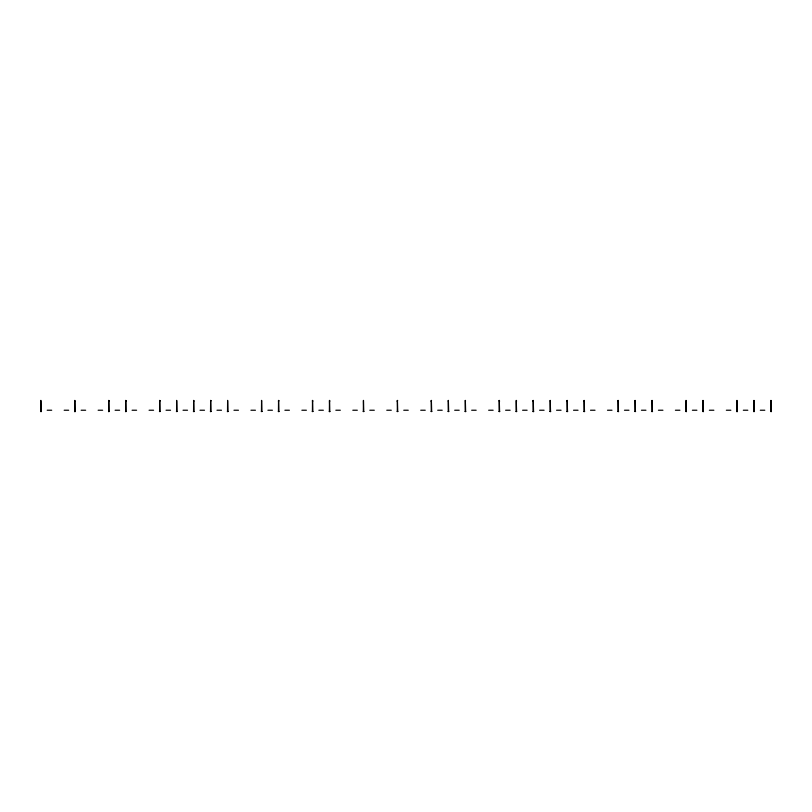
<?xml version="1.0" encoding="UTF-8"?>
<svg xmlns="http://www.w3.org/2000/svg" width="812" height="812" viewBox="0 0 812 812"><rect width="100%" height="100%" fill="white"/><g stroke="black" fill="none" stroke-linecap="round" stroke-linejoin="round"><path stroke-width="1.22" d="M40.752 411.511L40.854 400.387L41.158 411.511M74.714 411.511L74.816 400.387L75.12 411.511M108.666 411.511L108.767 400.387L109.072 411.511M125.647 411.511L125.748 400.387L126.053 411.511M159.609 411.511L159.71 400.387L160.015 411.511M176.58 411.511L176.681 400.387L176.996 411.511M193.56 411.511L193.662 400.387L193.966 411.511M210.541 411.511L210.643 400.387L210.947 411.511M227.522 411.511L227.624 400.387L227.928 411.511M261.474 411.511L261.576 400.387L261.88 411.511M278.455 411.511L278.557 400.387L278.861 411.511M312.417 411.511L312.518 400.387L312.823 411.511M329.388 411.511L329.489 400.387L329.804 411.511M363.35 411.511L363.451 400.387L363.756 411.511M397.301 411.511L397.413 400.387L397.718 411.511M431.263 411.511L431.365 400.387L431.669 411.511M448.244 411.511L448.346 400.387L448.65 411.511M465.225 411.511L465.327 400.387L465.631 411.511M499.177 411.511L499.278 400.387L499.583 411.511M516.158 411.511L516.259 400.387L516.564 411.511M533.139 411.511L533.24 400.387L533.545 411.511M550.12 411.511L550.221 400.387L550.526 411.511M567.091 411.511L567.192 400.387L567.507 411.511M584.072 411.511L584.173 400.387L584.478 411.511M618.033 411.511L618.135 400.387L618.439 411.511M635.004 411.511L635.106 400.387L635.42 411.511M651.985 411.511L652.087 400.387L652.391 411.511M685.947 411.511L686.049 400.387L686.353 411.511M702.928 411.511L703.03 400.387L703.334 411.511M736.88 411.511L736.981 400.387L737.286 411.511M753.861 411.511L753.962 400.387L754.267 411.511M770.842 411.511L770.943 400.387L771.248 411.511M125.799 400.59L126.053 401.148L125.647 400.844M278.709 400.59L278.455 401.148L278.861 400.844M312.569 400.59L312.823 401.148L312.417 400.844M465.377 400.59L465.53 401.148M499.329 400.59L499.583 401.148L499.177 400.844M550.272 400.59L550.424 401.148M635.268 400.59L635.004 400.844M652.137 400.59L652.391 400.844M74.714 400.844L74.816 401.148M193.966 400.844L193.865 401.148M261.474 400.844L261.576 401.148M329.804 400.844L329.804 401.148M448.244 400.844L448.346 401.148M516.564 400.844L516.564 401.148M584.072 400.844L584.173 401.148M703.334 400.844L703.334 401.148M770.842 400.844L770.943 401.148M47.197 410.233L51.694 410.233M64.178 410.233L68.675 410.233M81.159 410.233L85.646 410.233M98.14 410.233L102.627 410.233M115.111 410.233L119.608 410.233M132.092 410.233L136.589 410.233M149.073 410.233L153.57 410.233M166.054 410.233L170.54 410.233M183.035 410.233L187.521 410.233M200.006 410.233L204.502 410.233M216.987 410.233L221.483 410.233M233.968 410.233L238.454 410.233M250.949 410.233L255.435 410.233M267.919 410.233L272.416 410.233M284.9 410.233L289.397 410.233M301.881 410.233L306.378 410.233M318.862 410.233L323.349 410.233M335.843 410.233L340.329 410.233M352.814 410.233L357.31 410.233M369.795 410.233L374.291 410.233M386.776 410.233L391.272 410.233M403.757 410.233L408.243 410.233M420.728 410.233L425.224 410.233M437.709 410.233L442.205 410.233M454.69 410.233L459.186 410.233M471.67 410.233L476.157 410.233M488.651 410.233L493.138 410.233M505.622 410.233L510.119 410.233M522.603 410.233L527.1 410.233M539.584 410.233L544.081 410.233M556.565 410.233L561.051 410.233M573.546 410.233L578.032 410.233M590.517 410.233L595.013 410.233M607.498 410.233L611.994 410.233M624.479 410.233L628.965 410.233M641.46 410.233L645.946 410.233M658.43 410.233L662.927 410.233M675.411 410.233L679.908 410.233M692.392 410.233L696.889 410.233M709.373 410.233L713.86 410.233M726.354 410.233L730.841 410.233M743.325 410.233L747.822 410.233M760.306 410.233L764.802 410.233M771.4 411.613L770.689 411.511M754.419 411.511L753.709 411.613M737.438 411.613L736.728 411.613M703.486 411.613L702.766 411.511M686.505 411.613L685.795 411.511M652.554 411.511L651.833 411.613M635.573 411.511L634.852 411.511M618.592 411.613L617.881 411.511M584.63 411.511L583.919 411.613M567.659 411.511L566.938 411.613M550.678 411.613L549.957 411.511M533.697 411.613L532.987 411.613M516.716 411.511L516.006 411.613M499.745 411.613L499.025 411.511M465.783 411.613L465.073 411.511M448.803 411.511L448.092 411.511M431.822 411.511L431.111 411.511M397.87 411.511L397.149 411.511M363.908 411.511L363.197 411.511M329.956 411.613L329.236 411.613M312.975 411.511L312.255 411.511M279.013 411.613L278.303 411.511M262.043 411.511L261.322 411.511M228.081 411.511L227.37 411.613M211.1 411.511L210.389 411.613M194.119 411.613L193.408 411.511M177.148 411.511L176.427 411.511M160.167 411.511L159.446 411.511M126.205 411.511L125.495 411.613M109.234 411.511L108.514 411.613M75.272 411.613L74.562 411.613M41.31 411.613L40.6 411.511M108.92 400.59L108.666 401.148L108.92 400.59M159.862 400.59L159.609 401.148L159.862 400.59M210.795 400.59L210.541 401.148L210.795 400.59M397.565 400.59L397.301 401.148L397.565 400.59M431.517 400.59L431.263 401.148L431.517 400.59M533.393 400.59L533.139 401.148L533.393 400.59M567.344 400.59L567.091 401.148L567.344 400.59M618.287 400.59L618.033 401.148L618.287 400.59M754.115 400.59L753.861 401.148L754.115 400.59"/></g></svg>
